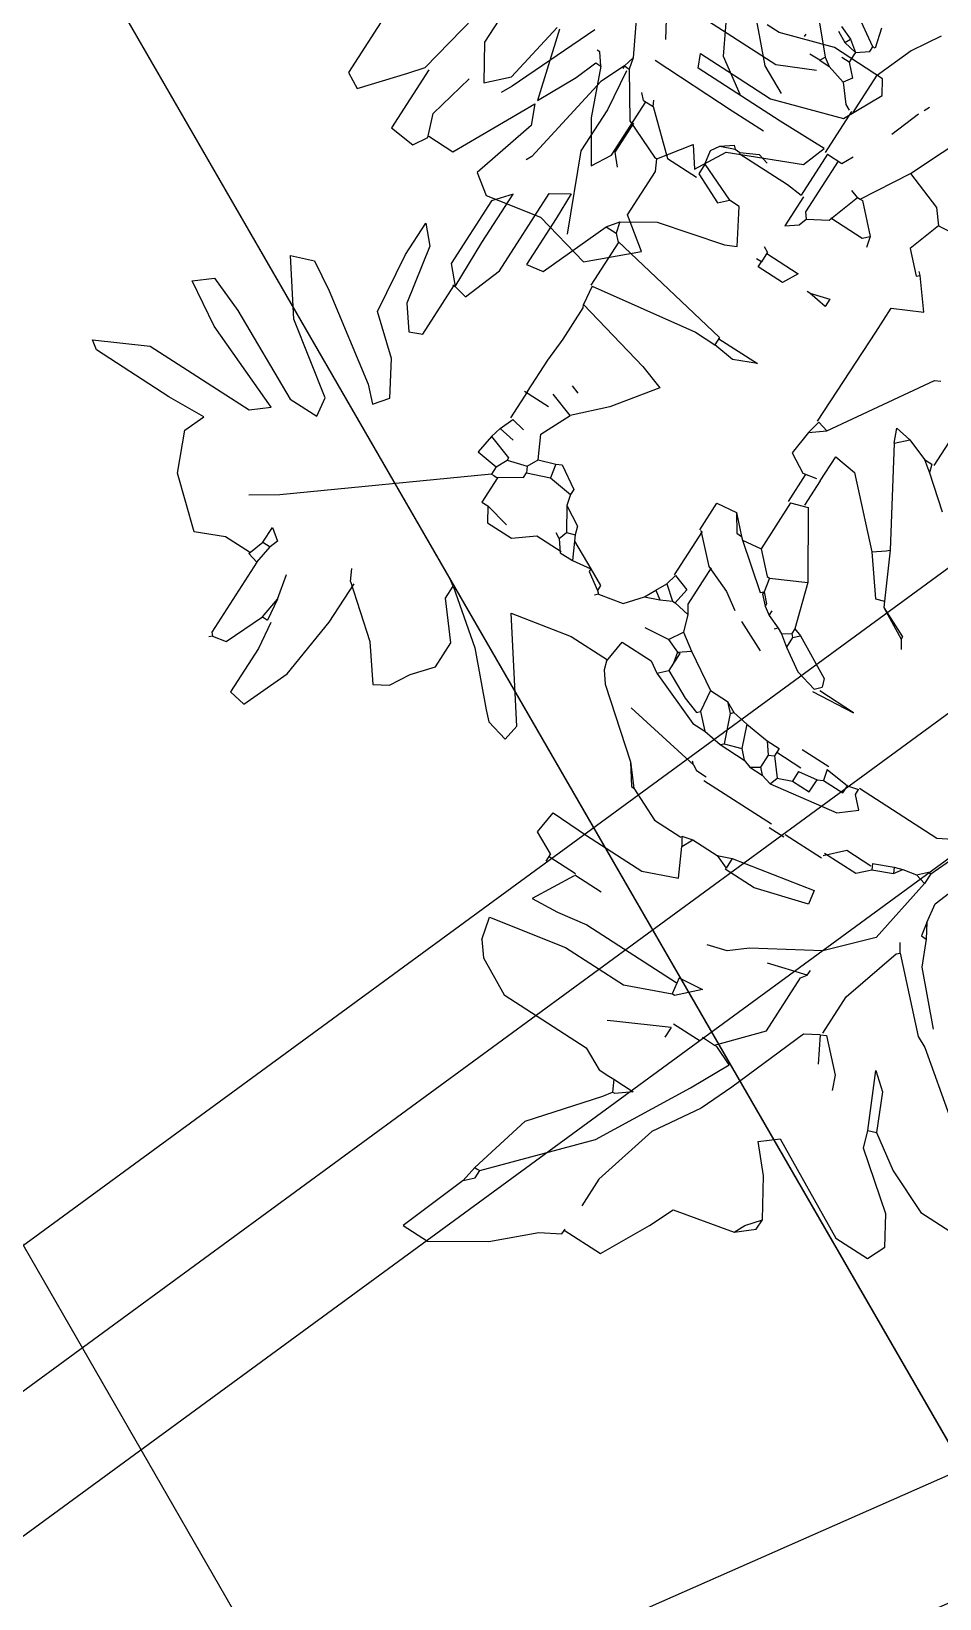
# Model space of a CAD drawing. Header units: metres. Extents: x 1769 to 3632, y 809 to 2652.
# Drawn here: x 2738.2393 to 2738.4332, y 1805.8209 to 1806.1554 of the extents above; entities that cross this region are included whole.
import ezdxf

# ---------------------------------------------------------------- set-up
doc = ezdxf.new("R2010")
doc.units = ezdxf.units.M
doc.header["$LTSCALE"] = 10
doc.linetypes.add('HIDDEN', pattern=[9.525, 6.35, -3.175])
for name, color, linetype in [('A-ELEV0', 7, 'Continuous'), ('A-FLOR-LEVL', 2, 'Continuous'), ('A-GLAZ', 150, 'Continuous'), ('A-PROJ+', 1, 'HIDDEN'), ('A_CRISTAL', 150, 'Continuous'), ('L-PLNT', 66, 'Continuous')]:
    doc.layers.add(name, color=color, linetype=linetype)

# ---------------------------------------------------------------- blocks, each defined once
blk = doc.blocks.new('*U445')
at = {"layer": 'A-GLAZ', "ltscale": 0.01}
for p, q in [((0.01799574, 0.000025), (0.01874531, 0.000025)), ((0.01799574, 0), (0.01874531, 0)), ((0.01874531, -0.000025), (0.01799574, -0.000025))]:
    blk.add_line(p, q, dxfattribs=at)
blk = doc.blocks.new('GARRA DE LEON')
at = {"layer": 'L-PLNT', "color": 65, "linetype": 'Continuous'}
for p, q in [((1270.3492, 335.3241), (1270.4072, 335.3531)), ((1270.4072, 335.3531), (1270.4279, 335.3406)), ((1270.4279, 335.3406), (1270.4279, 335.2578)), ((1270.2622, 335.3116), (1270.2975, 335.3241)), ((1270.2975, 335.3241), (1270.2964, 335.2495)), ((1270.3161, 335.2205), (1270.3492, 335.3241)), ((1270.2167, 335.2081), (1270.2622, 335.3116)), ((1270.2964, 335.2495), (1270.2964, 335.1087)), ((1270.3616, 335.1998), (1270.3865, 335.2537)), ((1270.4279, 335.2578), (1270.403, 335.1791)), ((1270.2716, 335.1833), (1270.2716, 335.2371)), ((1270.1712, 335.1833), (1270.2167, 335.2081)), ((1270.3161, 335.1667), (1270.3161, 335.2205)), ((1269.9724, 335.1211), (1270.0304, 335.1833)), ((1270.0304, 335.1833), (1270.0635, 335.1377)), ((1270.2001, 335.1626), (1270.1712, 335.1833)), ((1270.2726, 335.0507), (1270.2716, 335.1833)), ((1270.3616, 335.059), (1270.3616, 335.1998)), ((1270.1546, 335.1294), (1270.2001, 335.1626)), ((1270.3161, 335.1004), (1270.3161, 335.1667)), ((1270.403, 335.1791), (1270.403, 335.1584)), ((1270.0635, 335.1377), (1270.138, 335.1377)), ((1270.138, 335.1377), (1270.1546, 335.1294)), ((1269.9931, 335.0342), (1269.9724, 335.1211)), ((1270.1546, 335.1253), (1270.1546, 335.1294)), ((1270.1794, 335.0673), (1270.1546, 335.1253)), ((1270.2964, 335.1087), (1270.3161, 335.1004)), ((1270.1049, 335.0311), (1269.9931, 335.0797)), ((1270.1297, 335.0735), (1270.1132, 335.088)), ((1270.1794, 335.0735), (1270.1297, 335.0735)), ((1270.2416, 335.0259), (1270.1794, 335.0673)), ((1269.9765, 334.9514), (1269.9931, 335.0342)), ((1270.1753, 335.0311), (1270.1049, 335.0311)), ((1270.2374, 335.0238), (1270.1753, 335.0311)), ((1270.2416, 335.0176), (1270.2416, 335.0259)), ((1270.2581, 335.0218), (1270.2416, 335.0259)), ((1270.2043, 335.0011), (1270.0593, 334.9762)), ((1270.2416, 335.0176), (1270.2043, 335.0011)), ((1270.2416, 335.0176), (1270.2374, 335.0176)), ((1270.2416, 335.0176), (1270.2581, 335.0218)), ((1270.312, 334.9928), (1270.2581, 335.0218)), ((1270.0593, 334.9762), (1270.0511, 334.9721)), ((1269.9972, 334.9224), (1269.9765, 334.9514)), ((1270.0966, 334.9514), (1269.9972, 334.9224)), ((1270.0034, 334.8768), (1270.1256, 334.9389)), ((1270.1256, 334.9389), (1270.0966, 334.9514)), ((1270.2622, 334.9534), (1270.1297, 334.8975)), ((1270.1297, 334.8975), (1270.1132, 334.8892)), ((1270.0034, 334.8354), (1270.0034, 334.8768)), ((1269.9807, 334.823), (1270.0014, 334.8354)), ((1269.9848, 334.7836), (1269.9807, 334.823)), ((1270.0014, 334.8354), (1270.0345, 334.823)), ((1270.0345, 334.823), (1270.1049, 334.8395)), ((1270.0842, 334.7774), (1270.2084, 334.8023)), ((1270.0842, 334.7836), (1269.9848, 334.7836)), ((1270.0635, 334.7609), (1270.0842, 334.7774)), ((1270.0055, 334.7112), (1270.0635, 334.7609)), ((1270.0179, 334.6884), (1270.0055, 334.7112)), ((1270.1877, 334.6884), (1270.0179, 334.6884)), ((1270.2416, 334.2681), (1270.2416, 334.326)), ((1270.2705, 334.2018), (1270.2416, 334.2681)), ((1270.1442, 334.2391), (1270.1712, 334.2515)), ((1270.1442, 334.1852), (1270.1442, 334.2391)), ((1270.1712, 334.2515), (1270.2126, 334.2266)), ((1270.2126, 334.2266), (1270.2747, 334.148)), ((1270.4445, 334.1438), (1270.3782, 334.2308)), ((1270.3037, 334.1521), (1270.2705, 334.2018)), ((1270.2208, 334.0403), (1270.1442, 334.1852)), ((1270.2747, 334.148), (1270.2995, 334.1397)), ((1270.2995, 334.1397), (1270.3037, 334.1521)), ((1270.3575, 334.1273), (1270.3037, 334.1521)), ((1270.4528, 334.1273), (1270.4445, 334.1438)), ((1270.4528, 334.1273), (1270.4445, 334.1438)), ((1270.2995, 334.1397), (1270.3782, 334.1024)), ((1270.3782, 334.1024), (1270.3575, 334.1273)), ((1270.5397, 334.0403), (1270.4528, 334.1273)), ((1270.5397, 334.0776), (1270.4735, 334.1397)), ((1270.0718, 334.0569), (1270.0925, 334.0817)), ((1270.0883, 334.0651), (1270.109, 334.0817)), ((1270.0925, 334.0817), (1270.109, 334.0817)), ((1270.109, 334.0817), (1270.1629, 334.0486)), ((1270.577, 334.061), (1270.5397, 334.0776)), ((1270.0511, 333.9657), (1270.0718, 334.0569)), ((1270.0718, 334.0569), (1270.0883, 334.0651)), ((1270.341, 334.0569), (1270.3202, 334.0651)), ((1270.3824, 334.0154), (1270.341, 334.0569)), ((1270.5977, 334.0486), (1270.577, 334.061)), ((1270.577, 334.0527), (1270.577, 334.061)), ((1270.5977, 334.0486), (1270.577, 334.0527)), ((1270.6267, 334.0444), (1270.6971, 334.0693)), ((1270.1629, 334.0486), (1270.2001, 334.0154)), ((1270.2001, 334.0154), (1270.2208, 334.0403)), ((1270.3782, 334.0072), (1270.341, 334.0279)), ((1270.4445, 334.0092), (1270.5356, 334.0361)), ((1270.5356, 334.0361), (1270.5397, 334.0403)), ((1270.5397, 334.0403), (1270.5522, 334.032)), ((1270.5977, 334.0486), (1270.6267, 334.0444)), ((1270.6598, 334.0154), (1270.7095, 334.0361)), ((1270.7075, 333.9947), (1270.7261, 334.0279)), ((1270.3782, 334.0072), (1270.3658, 333.9865)), ((1270.3782, 334.0072), (1270.3824, 334.0154)), ((1270.3824, 334.0092), (1270.4445, 334.0092)), ((1270.6432, 334.0154), (1270.5397, 333.9989)), ((1270.6474, 333.9989), (1270.6432, 334.0154)), ((1270.6598, 334.0154), (1270.6432, 334.0154)), ((1270.6474, 333.9989), (1270.6598, 334.0113)), ((1270.6598, 334.0113), (1270.6598, 334.0154)), ((1270.3658, 333.9865), (1270.2457, 333.9409)), ((1270.5397, 333.9989), (1270.4818, 333.945)), ((1270.6432, 333.9782), (1270.6474, 333.9989)), ((1270.7075, 333.8622), (1270.7075, 333.9947)), ((1270.0138, 333.9492), (1270.0511, 333.9657)), ((1270.6184, 333.9409), (1270.6308, 333.9699)), ((1270.6267, 333.9368), (1270.6391, 333.9657)), ((1270.6308, 333.9699), (1270.6432, 333.9782)), ((1270.6391, 333.9657), (1270.6308, 333.9699)), ((1270.6391, 333.9657), (1270.6432, 333.9782)), ((1269.9413, 333.9119), (1270.0138, 333.9492)), ((1270.2457, 333.9409), (1270.196, 333.9202)), ((1270.283, 333.8871), (1270.341, 333.9388)), ((1270.341, 333.9388), (1270.432, 333.9388)), ((1270.4403, 333.945), (1270.4238, 333.8871)), ((1270.4818, 333.945), (1270.4279, 333.8539)), ((1270.432, 333.9388), (1270.4403, 333.945)), ((1270.4403, 333.945), (1270.4486, 333.945)), ((1270.6018, 333.9243), (1270.6184, 333.9409)), ((1270.6267, 333.9368), (1270.6184, 333.9409)), ((1270.196, 333.9202), (1270.1297, 333.8788)), ((1270.2126, 333.8912), (1270.2705, 333.9202)), ((1270.2705, 333.9202), (1270.283, 333.8912)), ((1270.6018, 333.8705), (1270.6018, 333.9243)), ((1270.6225, 333.8953), (1270.6225, 333.9368)), ((1269.9413, 333.8498), (1269.9413, 333.9119)), ((1270.5977, 333.8705), (1270.6225, 333.8953)), ((1270.1297, 333.8788), (1270.0304, 333.8519)), ((1270.0759, 333.8167), (1270.2126, 333.8912)), ((1270.283, 333.8871), (1270.283, 333.8912)), ((1270.283, 333.8664), (1270.283, 333.8871)), ((1270.283, 333.8664), (1270.283, 333.8871)), ((1270.5273, 333.8912), (1270.5045, 333.8125)), ((1270.5232, 333.7628), (1270.548, 333.8871)), ((1270.548, 333.8871), (1270.5273, 333.8912)), ((1270.5936, 333.8084), (1270.5936, 333.8705)), ((1270.6598, 333.8539), (1270.6805, 333.8788)), ((1270.6805, 333.8788), (1270.6971, 333.8622)), ((1269.9185, 333.8208), (1269.9351, 333.8498)), ((1269.9351, 333.8498), (1269.9434, 333.8498)), ((1270.0304, 333.8519), (1269.9848, 333.8519)), ((1270.2768, 333.8208), (1270.2768, 333.8664)), ((1270.4279, 333.8539), (1270.4072, 333.8291)), ((1270.6432, 333.7504), (1270.6598, 333.8539)), ((1270.6971, 333.8622), (1270.7053, 333.8622)), ((1270.7012, 333.8457), (1270.7053, 333.8622)), ((1270.1629, 333.8249), (1270.1463, 333.8042)), ((1270.1629, 333.7918), (1270.1629, 333.8249)), ((1270.341, 333.8291), (1270.312, 333.8001)), ((1270.3368, 333.7918), (1270.341, 333.8291)), ((1270.4072, 333.8291), (1270.3989, 333.8001)), ((1270.6888, 333.8125), (1270.6888, 333.8457)), ((1270.6888, 333.8457), (1270.7012, 333.8457)), ((1270.7053, 333.8084), (1270.7012, 333.8457)), ((1269.8689, 333.767), (1269.9185, 333.8208)), ((1269.9475, 333.7007), (1270.0759, 333.8167)), ((1270.1463, 333.8042), (1270.1463, 333.8001)), ((1270.2705, 333.8208), (1270.2333, 333.7463)), ((1270.2705, 333.8208), (1270.254, 333.8208)), ((1270.5045, 333.8125), (1270.5045, 333.7628)), ((1270.5894, 333.7835), (1270.5894, 333.8084)), ((1270.5894, 333.7835), (1270.5894, 333.8084)), ((1270.6639, 333.7753), (1270.6639, 333.8042)), ((1270.6639, 333.8042), (1270.6847, 333.8042)), ((1270.6805, 333.7753), (1270.6847, 333.8042)), ((1270.6847, 333.8042), (1270.6888, 333.8125)), ((1270.7053, 333.8084), (1270.6888, 333.8125)), ((1270.7095, 333.8084), (1270.7095, 333.7628)), ((1270.9207, 333.796), (1270.9083, 333.8042)), ((1270.0428, 333.7173), (1270.1339, 333.7918)), ((1270.1339, 333.7918), (1270.1463, 333.8001)), ((1270.1629, 333.7918), (1270.1463, 333.8001)), ((1270.1629, 333.7835), (1270.1629, 333.7918)), ((1270.1629, 333.767), (1270.1629, 333.7835)), ((1270.1629, 333.767), (1270.1629, 333.7835)), ((1270.285, 333.7297), (1270.312, 333.796)), ((1270.312, 333.8001), (1270.312, 333.796)), ((1270.3368, 333.7918), (1270.312, 333.796)), ((1270.329, 333.6386), (1270.329, 333.7918)), ((1270.5956, 333.6676), (1270.5956, 333.7835)), ((1270.7882, 333.7297), (1270.7944, 333.796)), ((1270.7944, 333.796), (1270.7944, 333.738)), ((1270.9456, 333.7504), (1270.9207, 333.796)), ((1270.9249, 333.796), (1270.9207, 333.796)), ((1270.9456, 333.7504), (1270.9249, 333.796)), ((1269.8212, 333.6924), (1269.8689, 333.767)), ((1270.1794, 333.7338), (1270.1629, 333.767)), ((1270.5149, 333.7421), (1270.5066, 333.7628)), ((1270.5232, 333.7628), (1270.5066, 333.7628)), ((1270.5149, 333.7421), (1270.5232, 333.7628)), ((1270.6557, 333.7545), (1270.6639, 333.7753)), ((1270.6805, 333.7753), (1270.6639, 333.7753)), ((1270.6867, 333.7338), (1270.6867, 333.7753)), ((1270.2333, 333.7463), (1270.2291, 333.738)), ((1270.5149, 333.7007), (1270.5149, 333.7421)), ((1270.6432, 333.7504), (1270.6557, 333.7545)), ((1270.6474, 333.7338), (1270.6432, 333.7504)), ((1270.6805, 333.7338), (1270.6557, 333.7545)), ((1270.7923, 333.7297), (1270.8006, 333.738)), ((1270.813, 333.7338), (1270.8006, 333.738)), ((1270.9538, 333.7463), (1270.9456, 333.7504)), ((1270.9497, 333.7338), (1270.9538, 333.7463)), ((1271.0201, 333.7131), (1270.9538, 333.7463)), ((1271.1443, 333.7007), (1271.1071, 333.7463)), ((1269.9475, 333.6924), (1270.0428, 333.7173)), ((1270.1794, 333.593), (1270.1794, 333.7338)), ((1270.285, 333.6303), (1270.285, 333.7297)), ((1270.4372, 333.6634), (1270.4569, 333.7131)), ((1270.4569, 333.7131), (1270.4983, 333.6924)), ((1270.6474, 333.7131), (1270.6474, 333.7338)), ((1270.6557, 333.7256), (1270.6474, 333.7338)), ((1270.6474, 333.7131), (1270.6557, 333.7256)), ((1270.6515, 333.7007), (1270.6474, 333.7131)), ((1270.6764, 333.7256), (1270.6557, 333.7256)), ((1270.6764, 333.7256), (1270.6805, 333.7338)), ((1270.6929, 333.7131), (1270.6764, 333.7256)), ((1270.6929, 333.7338), (1270.6805, 333.7338)), ((1270.6929, 333.7131), (1270.6929, 333.7338)), ((1270.6971, 333.6759), (1270.6929, 333.7131)), ((1270.8006, 333.6966), (1270.7923, 333.7297)), ((1270.8462, 333.6717), (1270.813, 333.7338)), ((1271.0035, 333.6924), (1270.9497, 333.7338)), ((1271.0159, 333.709), (1271.0201, 333.7131)), ((1271.1526, 333.6345), (1271.0201, 333.7131)), ((1269.8212, 333.651), (1269.8212, 333.6924)), ((1269.9227, 333.6883), (1269.9351, 333.7007)), ((1269.9227, 333.6883), (1269.9475, 333.6924)), ((1269.9351, 333.7007), (1269.9475, 333.7007)), ((1269.9475, 333.6966), (1269.9475, 333.7007)), ((1269.9475, 333.6924), (1269.9475, 333.6966)), ((1270.4983, 333.6924), (1270.5149, 333.7007)), ((1270.5107, 333.6841), (1270.4983, 333.6924)), ((1270.5107, 333.6841), (1270.5149, 333.7007)), ((1270.6515, 333.6593), (1270.6515, 333.7007)), ((1270.6639, 333.6883), (1270.6515, 333.7007)), ((1270.8213, 333.6634), (1270.8006, 333.6966)), ((1271.0035, 333.6924), (1271.0159, 333.709)), ((1271.0864, 333.6096), (1271.0035, 333.6924)), ((1271.1568, 333.6841), (1271.1443, 333.7007)), ((1271.1568, 333.6966), (1271.1443, 333.7007)), ((1271.1568, 333.7007), (1271.2561, 333.7007)), ((1271.1568, 333.6841), (1271.1568, 333.6966)), ((1269.9227, 333.6883), (1269.8212, 333.651)), ((1270.5087, 333.6386), (1270.5087, 333.6841)), ((1270.6018, 333.651), (1270.6018, 333.6676)), ((1270.6018, 333.651), (1270.6018, 333.6676)), ((1270.6557, 333.6634), (1270.6639, 333.6883)), ((1270.6971, 333.6759), (1270.6639, 333.6883)), ((1270.7012, 333.651), (1270.6971, 333.6759)), ((1270.8379, 333.6634), (1270.8462, 333.6717)), ((1270.8503, 333.6593), (1270.8462, 333.6717)), ((1271.1692, 333.651), (1271.1568, 333.6841)), ((1270.4372, 333.5682), (1270.4372, 333.6634)), ((1270.606, 333.6427), (1270.6018, 333.651)), ((1270.6515, 333.6593), (1270.6557, 333.6634)), ((1270.6557, 333.6303), (1270.6515, 333.6593)), ((1270.6971, 333.6469), (1270.6557, 333.6634)), ((1270.6971, 333.6469), (1270.7012, 333.651)), ((1270.7095, 333.6345), (1270.6971, 333.6469)), ((1270.7095, 333.6345), (1270.7012, 333.651)), ((1270.8337, 333.6469), (1270.8213, 333.6634)), ((1270.8379, 333.6634), (1270.8213, 333.6634)), ((1270.8337, 333.6469), (1270.842, 333.6593)), ((1270.8379, 333.6386), (1270.8337, 333.6469)), ((1270.842, 333.6593), (1270.8379, 333.6634)), ((1270.8503, 333.6593), (1270.842, 333.6593)), ((1270.9166, 333.6386), (1270.8503, 333.6593)), ((1271.1526, 333.6345), (1271.1692, 333.651)), ((1271.1733, 333.6262), (1271.1692, 333.651)), ((1270.2622, 333.5144), (1270.285, 333.6303)), ((1270.3213, 333.593), (1270.329, 333.6386)), ((1270.3803, 333.5848), (1270.3803, 333.6303)), ((1270.5314, 333.5889), (1270.5087, 333.6386)), ((1270.606, 333.6427), (1270.6267, 333.5226)), ((1270.606, 333.6427), (1270.6101, 333.6386)), ((1270.6557, 333.6096), (1270.6557, 333.6303)), ((1270.6764, 333.6096), (1270.6557, 333.6303)), ((1270.7095, 333.6055), (1270.7095, 333.6345)), ((1270.8172, 333.5889), (1270.7965, 333.6345)), ((1270.8379, 333.6386), (1270.8337, 333.6345)), ((1270.8462, 333.6179), (1270.8379, 333.6386)), ((1270.8917, 333.5889), (1270.9166, 333.6386)), ((1271.0077, 333.5806), (1270.9166, 333.6386)), ((1271.1153, 333.5433), (1271.2603, 333.6345)), ((1271.1526, 333.6345), (1271.1733, 333.6262)), ((1271.2603, 333.6345), (1271.2644, 333.6427)), ((1270.6888, 333.5268), (1270.6557, 333.6096)), ((1270.6722, 333.6055), (1270.6764, 333.6096)), ((1270.6805, 333.5806), (1270.6722, 333.6055)), ((1270.7095, 333.6055), (1270.6764, 333.6096)), ((1270.7426, 333.5516), (1270.7095, 333.6055)), ((1270.8545, 333.6055), (1270.8462, 333.6179)), ((1270.8462, 333.6179), (1270.8545, 333.6179)), ((1270.8586, 333.6055), (1270.8545, 333.6055)), ((1270.8669, 333.593), (1270.8545, 333.6055)), ((1270.871, 333.593), (1270.8586, 333.6055)), ((1271.0905, 333.5744), (1271.0864, 333.6096)), ((1270.2084, 333.5392), (1270.1794, 333.593)), ((1270.3182, 333.5516), (1270.3213, 333.593)), ((1270.3782, 333.5848), (1270.3182, 333.5516)), ((1270.3824, 333.5392), (1270.3824, 333.5848)), ((1270.5604, 333.5641), (1270.5314, 333.5889)), ((1270.5314, 333.5848), (1270.5314, 333.5889)), ((1270.5604, 333.5641), (1270.5314, 333.5848)), ((1270.7012, 333.5392), (1270.6805, 333.5806)), ((1270.8669, 333.5889), (1270.871, 333.593)), ((1270.871, 333.593), (1270.8669, 333.593)), ((1270.9166, 333.5268), (1270.8669, 333.5889)), ((1270.8917, 333.5889), (1270.871, 333.593)), ((1270.8917, 333.5848), (1270.8917, 333.5889)), ((1270.9207, 333.5558), (1270.8917, 333.5848)), ((1270.9994, 333.5558), (1271.0077, 333.5806)), ((1270.4383, 333.5102), (1270.4372, 333.5682)), ((1270.635, 333.4729), (1270.5604, 333.5641)), ((1270.842, 333.5475), (1270.8255, 333.5723)), ((1270.9166, 333.5268), (1270.9207, 333.5558)), ((1270.9994, 333.5558), (1270.9207, 333.5558)), ((1271.0491, 333.5744), (1271.0077, 333.5744)), ((1271.0449, 333.5475), (1271.0491, 333.5682)), ((1271.0491, 333.5744), (1271.0905, 333.5744)), ((1271.3141, 333.5257), (1271.3348, 333.5682)), ((1271.3348, 333.5682), (1271.3763, 333.5351)), ((1271.4508, 333.5185), (1271.4549, 333.5558)), ((1270.2291, 333.5226), (1270.2084, 333.5392)), ((1270.2291, 333.5226), (1270.2084, 333.5392)), ((1270.3865, 333.5392), (1270.3741, 333.5392)), ((1270.3865, 333.5392), (1270.403, 333.5061)), ((1270.6888, 333.5268), (1270.7012, 333.5392)), ((1270.7136, 333.5392), (1270.7012, 333.5392)), ((1270.7302, 333.5351), (1270.7136, 333.5392)), ((1270.7302, 333.5392), (1270.7136, 333.5392)), ((1270.7302, 333.5351), (1270.7426, 333.5516)), ((1270.7302, 333.5351), (1270.7302, 333.5392)), ((1270.7385, 333.5144), (1270.7302, 333.5351)), ((1270.7592, 333.5268), (1270.7426, 333.5516)), ((1270.8586, 333.5061), (1270.842, 333.5475)), ((1271.0449, 333.5516), (1270.9994, 333.5516)), ((1271.0615, 333.5185), (1271.0449, 333.5475)), ((1271.0988, 333.5226), (1271.1153, 333.5433)), ((1271.1195, 333.5268), (1271.1153, 333.5433)), ((1271.3721, 333.5309), (1271.3763, 333.5351)), ((1271.4011, 333.5019), (1271.3721, 333.5309)), ((1271.3763, 333.5351), (1271.3804, 333.5309)), ((1270.2291, 333.5226), (1270.2622, 333.5144)), ((1270.403, 333.5061), (1270.4383, 333.5102)), ((1270.6992, 333.5102), (1270.6888, 333.5268)), ((1270.6992, 333.4605), (1270.6992, 333.5102)), ((1270.7385, 333.5144), (1270.7343, 333.4771)), ((1270.7385, 333.5144), (1270.7592, 333.5268)), ((1270.7841, 333.5185), (1270.7592, 333.5268)), ((1270.7882, 333.4937), (1270.7841, 333.5185)), ((1270.7965, 333.5102), (1270.7841, 333.5185)), ((1270.8586, 333.5102), (1270.7965, 333.5102)), ((1270.9207, 333.5226), (1270.9166, 333.5268)), ((1270.9207, 333.5144), (1270.9207, 333.5226)), ((1270.9456, 333.4978), (1270.9207, 333.5226)), ((1270.9456, 333.4978), (1270.9207, 333.5144)), ((1271.0988, 333.5226), (1271.0615, 333.5185)), ((1271.0988, 333.5226), (1271.1195, 333.5268)), ((1271.1195, 333.5247), (1271.2727, 333.5257)), ((1271.2727, 333.5257), (1271.3141, 333.5257)), ((1271.4508, 333.5185), (1271.4011, 333.5019)), ((1271.4715, 333.5019), (1271.4508, 333.5185)), ((1271.4922, 333.444), (1271.6454, 333.5102)), ((1270.7799, 333.4729), (1270.7882, 333.4895)), ((1270.813, 333.4978), (1270.7882, 333.4937)), ((1270.7882, 333.4895), (1270.7882, 333.4937)), ((1270.8047, 333.4688), (1270.7882, 333.4895)), ((1270.8213, 333.4729), (1270.813, 333.4978)), ((1270.8959, 333.4688), (1270.8586, 333.5061)), ((1270.9414, 333.4667), (1270.9456, 333.4978)), ((1271.4922, 333.444), (1271.4715, 333.5019)), ((1270.6515, 333.4605), (1270.635, 333.4729)), ((1270.6515, 333.4605), (1270.635, 333.4729)), ((1270.7716, 333.4522), (1270.7799, 333.4729)), ((1270.7882, 333.4605), (1270.7799, 333.4729)), ((1270.7882, 333.4605), (1270.8047, 333.4688)), ((1270.8047, 333.4688), (1270.8213, 333.4729)), ((1270.8959, 333.4709), (1270.8213, 333.4709)), ((1270.8959, 333.4667), (1270.9414, 333.4667)), ((1270.6639, 333.4564), (1270.6515, 333.4605)), ((1270.6639, 333.4564), (1270.6992, 333.4605)), ((1270.666, 333.3943), (1270.666, 333.4564)), ((1270.7468, 333.4315), (1270.7716, 333.4522)), ((1270.7716, 333.4522), (1270.7882, 333.4605)), ((1271.2769, 333.444), (1271.2644, 333.444)), ((1271.2644, 333.444), (1271.2686, 333.415)), ((1271.2686, 333.415), (1271.2769, 333.444)), ((1271.3845, 333.444), (1271.368, 333.4481)), ((1271.3763, 333.4357), (1271.3845, 333.444)), ((1271.4218, 333.4067), (1271.3845, 333.444)), ((1271.4218, 333.4025), (1271.4922, 333.444)), ((1270.7385, 333.3943), (1270.7468, 333.4315)), ((1271.3763, 333.3818), (1271.3763, 333.4357)), ((1270.49, 333.3943), (1270.5149, 333.3984)), ((1270.5149, 333.3984), (1270.6474, 333.3032)), ((1271.1423, 333.4067), (1271.1278, 333.3736)), ((1271.1423, 333.3404), (1271.1423, 333.4067)), ((1271.2686, 333.415), (1271.2686, 333.4108)), ((1271.3721, 333.3818), (1271.4218, 333.3984)), ((1271.4218, 333.4025), (1271.4218, 333.4067)), ((1271.4218, 333.3984), (1271.4218, 333.4025)), ((1271.4218, 333.3984), (1271.4259, 333.386)), ((1271.5253, 333.3901), (1271.5709, 333.4067)), ((1271.5792, 333.4108), (1271.5874, 333.415)), ((1270.4983, 333.3611), (1270.49, 333.3943)), ((1270.6474, 333.3032), (1270.666, 333.3943)), ((1270.7385, 333.3943), (1270.7343, 333.3901)), ((1270.7426, 333.3901), (1270.7385, 333.3943)), ((1270.7509, 333.3901), (1270.7426, 333.3901)), ((1270.7592, 333.3653), (1270.7426, 333.3901)), ((1270.7633, 333.3653), (1270.7509, 333.3901)), ((1271.1278, 333.3736), (1271.1319, 333.3404)), ((1271.2831, 333.386), (1271.2603, 333.3736)), ((1271.2603, 333.3736), (1271.2603, 333.3321)), ((1271.2831, 333.3321), (1271.2831, 333.386)), ((1271.3555, 333.3529), (1271.3721, 333.3818)), ((1271.6827, 333.3736), (1271.6413, 333.3487)), ((1270.5107, 333.3487), (1270.4983, 333.3611)), ((1270.5107, 333.3487), (1270.4983, 333.3611)), ((1270.7592, 333.3363), (1270.7633, 333.3653)), ((1270.7633, 333.3653), (1270.7592, 333.3653)), ((1270.7841, 333.3239), (1270.7633, 333.3653)), ((1271.3431, 333.3487), (1271.3555, 333.3529)), ((1271.3638, 333.3466), (1271.3555, 333.3529)), ((1271.4508, 333.3529), (1271.4674, 333.3611)), ((1271.4508, 333.328), (1271.4508, 333.3529)), ((1270.577, 333.2866), (1270.5107, 333.3487)), ((1270.7592, 333.3156), (1270.7592, 333.3363)), ((1270.7841, 333.3239), (1270.7592, 333.3363)), ((1271.1319, 333.3073), (1271.1319, 333.3404)), ((1271.1443, 333.3404), (1271.1319, 333.3404)), ((1271.1816, 333.1417), (1271.1443, 333.3404)), ((1271.2603, 333.3321), (1271.2686, 333.3321)), ((1271.2851, 333.3321), (1271.2686, 333.3321)), ((1271.2686, 333.3321), (1271.2686, 333.3239)), ((1271.2851, 333.3321), (1271.2893, 333.3239)), ((1271.3307, 333.3321), (1271.3431, 333.3487)), ((1271.3804, 333.3321), (1271.3307, 333.3321)), ((1271.4508, 333.3466), (1271.3638, 333.3466)), ((1271.4508, 333.328), (1271.3804, 333.328)), ((1271.3825, 333.3032), (1271.3804, 333.328)), ((1271.6413, 333.3487), (1271.5833, 333.3259)), ((1270.7758, 333.3032), (1270.7592, 333.3156)), ((1270.7613, 333.2742), (1270.7613, 333.3156)), ((1270.7758, 333.3032), (1270.7882, 333.3073)), ((1270.7923, 333.3197), (1270.7841, 333.3239)), ((1270.7882, 333.3073), (1270.7923, 333.3197)), ((1270.8213, 333.2866), (1270.7882, 333.3073)), ((1270.8047, 333.3156), (1270.7923, 333.3197)), ((1270.8213, 333.2866), (1270.8047, 333.3156)), ((1271.0367, 333.3073), (1270.9745, 333.2617)), ((1271.0491, 333.27), (1271.0367, 333.3073)), ((1271.1071, 333.1458), (1271.1319, 333.3073)), ((1271.5212, 333.3239), (1271.4508, 333.3239)), ((1271.5833, 333.3259), (1271.5212, 333.3259)), ((1271.5253, 333.3114), (1271.5212, 333.3197)), ((1271.5502, 333.2907), (1271.5253, 333.3114)), ((1270.635, 333.2121), (1270.577, 333.2866)), ((1270.7758, 333.3032), (1270.7799, 333.2949)), ((1270.8379, 333.2825), (1270.8213, 333.2866)), ((1270.8462, 333.2825), (1270.8379, 333.2825)), ((1270.842, 333.2452), (1270.8379, 333.2825)), ((1270.8669, 333.2493), (1270.8462, 333.2825)), ((1271.2603, 333.2742), (1271.2686, 333.2907)), ((1271.2686, 333.2907), (1271.3183, 333.2617)), ((1271.3825, 333.2203), (1271.3825, 333.3032)), ((1271.5626, 333.299), (1271.5502, 333.2907)), ((1271.5584, 333.2617), (1271.5502, 333.2907)), ((1271.5792, 333.2825), (1271.5626, 333.299)), ((1271.5916, 333.2825), (1271.5792, 333.2825)), ((1271.5792, 333.2825), (1271.5792, 333.27)), ((1271.5957, 333.2825), (1271.5916, 333.2825)), ((1271.5957, 333.2825), (1271.6082, 333.299)), ((1271.5999, 333.2617), (1271.5957, 333.2825)), ((1271.6082, 333.2659), (1271.5957, 333.2825)), ((1271.6082, 333.299), (1271.6164, 333.299)), ((1271.6454, 333.2949), (1271.6164, 333.3032)), ((1271.6164, 333.3032), (1271.6164, 333.299)), ((1271.6164, 333.299), (1271.6454, 333.2535)), ((1270.7385, 333.2452), (1270.7613, 333.2742)), ((1270.9745, 333.2617), (1270.9331, 333.2203)), ((1271.0781, 333.1499), (1271.0491, 333.27)), ((1271.2354, 333.1748), (1271.2603, 333.2742)), ((1271.3183, 333.2617), (1271.3183, 333.2452)), ((1271.397, 333.2452), (1271.3928, 333.2617)), ((1271.5584, 333.2452), (1271.5584, 333.2617)), ((1271.5667, 333.2493), (1271.5584, 333.2617)), ((1271.5999, 333.2617), (1271.6082, 333.2659)), ((1271.6082, 333.2452), (1271.5999, 333.2617)), ((1271.6164, 333.2452), (1271.6082, 333.2659)), ((1270.4942, 333.2286), (1270.5232, 333.2535)), ((1270.5232, 333.2535), (1270.5646, 333.2535)), ((1270.5646, 333.2535), (1270.6143, 333.2121)), ((1270.7385, 333.2038), (1270.7385, 333.2452)), ((1270.8296, 333.2121), (1270.842, 333.2452)), ((1270.8627, 333.241), (1270.842, 333.2452)), ((1270.8545, 333.2162), (1270.8627, 333.241)), ((1270.8627, 333.241), (1270.8669, 333.2493)), ((1271.3059, 333.2328), (1271.3183, 333.2452)), ((1271.3431, 333.1872), (1271.3183, 333.2452)), ((1271.3845, 333.2203), (1271.397, 333.2452)), ((1271.5584, 333.2452), (1271.5667, 333.2493)), ((1271.5584, 333.2452), (1271.5584, 333.2286)), ((1271.6123, 333.2079), (1271.5667, 333.2493)), ((1270.4652, 333.2121), (1270.4942, 333.2286)), ((1270.7592, 333.1913), (1270.7509, 333.2286)), ((1270.8379, 333.2079), (1270.8545, 333.2162)), ((1270.8545, 333.2162), (1270.8876, 333.1996)), ((1270.8876, 333.1996), (1270.9331, 333.2203)), ((1270.9331, 333.2203), (1270.9456, 333.1831)), ((1271.3265, 333.1872), (1271.3059, 333.2328)), ((1271.3845, 333.2121), (1271.3845, 333.2203)), ((1271.5088, 333.1831), (1271.488, 333.2245)), ((1270.4528, 333.1913), (1270.4652, 333.2121)), ((1270.6143, 333.2121), (1270.635, 333.2121)), ((1270.635, 333.2121), (1270.6432, 333.1996)), ((1270.7592, 333.1913), (1270.7385, 333.2038)), ((1270.8006, 333.1789), (1270.8213, 333.2121)), ((1270.8213, 333.2121), (1270.8296, 333.2121)), ((1270.8379, 333.2079), (1270.8296, 333.2121)), ((1270.8296, 333.1789), (1270.8379, 333.2079)), ((1270.9704, 333.1996), (1270.9663, 333.2121)), ((1271.3763, 333.1913), (1271.3845, 333.2121)), ((1271.3763, 333.1913), (1271.3887, 333.2079)), ((1271.3887, 333.2079), (1271.3845, 333.2121)), ((1271.5792, 333.2079), (1271.575, 333.2079)), ((1270.5024, 333.1541), (1270.4528, 333.1913)), ((1270.8006, 333.1706), (1270.6101, 332.9304)), ((1270.7592, 333.181), (1270.7592, 333.1913)), ((1270.8006, 333.181), (1270.7592, 333.181)), ((1270.8006, 333.1748), (1270.8006, 333.1789)), ((1270.8006, 333.1706), (1270.8006, 333.1748)), ((1270.813, 333.1706), (1270.8006, 333.1706)), ((1270.813, 333.1706), (1270.8296, 333.1789)), ((1270.8172, 333.1375), (1270.813, 333.1706)), ((1270.8337, 333.1789), (1270.8296, 333.1789)), ((1270.8462, 333.1417), (1270.8337, 333.1789)), ((1270.8627, 333.1458), (1270.8586, 333.1706)), ((1270.8834, 333.1541), (1270.8793, 333.1748)), ((1270.9269, 333.1458), (1270.9269, 333.1872)), ((1271.2064, 333.1292), (1271.2354, 333.1748)), ((1271.3203, 333.1375), (1271.3203, 333.1872)), ((1271.3431, 333.1872), (1271.3265, 333.1872)), ((1271.3431, 333.1872), (1271.3638, 333.1831)), ((1271.3638, 333.1831), (1271.3763, 333.1913)), ((1271.488, 333.1251), (1271.4549, 333.1748)), ((1271.6496, 333.0505), (1271.5088, 333.1831)), ((1270.5604, 333.0837), (1270.5024, 333.1541)), ((1270.8627, 333.1458), (1270.8834, 333.1541)), ((1270.929, 333.1499), (1270.8834, 333.1499)), ((1270.929, 333.1499), (1270.9828, 333.1499)), ((1270.9828, 333.1499), (1271.0201, 333.152)), ((1271.0201, 333.152), (1271.0739, 333.152)), ((1271.0739, 333.152), (1271.0781, 333.1499)), ((1271.1071, 333.1458), (1271.0781, 333.1499)), ((1270.8462, 333.1417), (1270.8172, 333.1375)), ((1270.8462, 333.1417), (1270.8627, 333.1458)), ((1271.1816, 333.1437), (1271.1071, 333.1437)), ((1271.1899, 333.1334), (1271.1816, 333.1417)), ((1271.1899, 333.1168), (1271.1899, 333.1334)), ((1271.2064, 333.1292), (1271.1899, 333.1334)), ((1271.1899, 333.1168), (1271.2064, 333.1292)), ((1271.3721, 333.0795), (1271.3203, 333.1375)), ((1271.6413, 333.0423), (1271.488, 333.1251)), ((1271.0864, 333.0754), (1271.1899, 333.1168)), ((1270.3285, 333.0505), (1270.3989, 333.0795)), ((1270.3989, 333.0795), (1270.4942, 333.0899)), ((1270.4942, 333.0899), (1270.5604, 333.0899)), ((1270.5604, 333.0837), (1270.577, 333.0754)), ((1271.3721, 333.063), (1271.3721, 333.0795)), ((1271.3721, 333.0795), (1271.3804, 333.0754)), ((1271.0822, 333.0495), (1271.0864, 333.0754)), ((1271.252, 333.0505), (1271.281, 333.0671)), ((1271.281, 333.0671), (1271.3721, 333.0671)), ((1271.3721, 333.063), (1271.3804, 333.0547)), ((1270.3326, 333.0247), (1270.3285, 333.0505)), ((1271.1609, 333.0495), (1271.0822, 333.0495)), ((1271.2023, 333.0485), (1271.1609, 333.0495)), ((1271.1857, 333.0216), (1271.2023, 333.0485)), ((1271.31, 333.0133), (1271.252, 333.0505)), ((1271.5005, 333.0195), (1271.4632, 333.0423)), ((1270.4072, 333.0247), (1270.3326, 333.0247)), ((1270.4486, 333.0195), (1270.4072, 333.0247)), ((1270.4486, 333.005), (1270.4486, 333.0133)), ((1270.4818, 333.0091), (1270.4486, 333.0133)), ((1270.9953, 333.0009), (1271.0532, 333.0216)), ((1271.0532, 333.0216), (1271.1857, 333.0216)), ((1271.3804, 332.9843), (1271.31, 333.0133)), ((1270.3906, 332.9801), (1270.4486, 333.005)), ((1270.4486, 333.005), (1270.4818, 333.0091)), ((1270.4818, 333.0091), (1270.519, 333.0009)), ((1270.7923, 332.9719), (1270.813, 332.9884)), ((1270.813, 332.9884), (1270.8627, 332.9594)), ((1270.9994, 332.9801), (1270.9953, 333.0009)), ((1270.3865, 332.9594), (1270.3906, 332.9801)), ((1270.813, 332.9512), (1270.7923, 332.9719)), ((1270.9083, 332.9594), (1270.9166, 332.9781)), ((1270.9166, 332.9781), (1270.9994, 332.9781)), ((1270.9994, 332.9801), (1271.0739, 332.9781)), ((1271.0242, 332.9574), (1270.9994, 332.9801)), ((1270.9994, 332.976), (1270.9994, 332.9801)), ((1271.0739, 332.9781), (1271.1568, 332.9781)), ((1271.1568, 332.9781), (1271.1319, 332.9574)), ((1271.3473, 332.9636), (1271.3804, 332.976)), ((1271.3804, 332.9843), (1271.397, 332.9719)), ((1271.3804, 332.976), (1271.3804, 332.9843)), ((1271.397, 332.9719), (1271.397, 332.9677)), ((1270.3865, 332.9594), (1270.3824, 332.9553)), ((1270.3906, 332.9553), (1270.3865, 332.9594)), ((1270.5107, 332.9553), (1270.3906, 332.9553)), ((1270.5107, 332.9553), (1270.5397, 332.9594)), ((1270.5149, 332.9387), (1270.5107, 332.9553)), ((1270.5149, 332.9387), (1270.5397, 332.947)), ((1270.5522, 332.9636), (1270.5397, 332.9594)), ((1270.5397, 332.947), (1270.5397, 332.9594)), ((1270.5397, 332.947), (1270.5646, 332.947)), ((1270.5646, 332.947), (1270.5522, 332.9636)), ((1270.8959, 332.8311), (1270.813, 332.9512)), ((1270.8627, 332.9594), (1270.9083, 332.9056)), ((1270.9414, 332.9346), (1270.9083, 332.9594)), ((1271.1319, 332.9574), (1271.0242, 332.9574)), ((1271.2893, 332.9346), (1271.3473, 332.9636)), ((1270.5169, 332.9387), (1270.5169, 332.8973)), ((1270.6101, 332.9304), (1270.5853, 332.8932)), ((1271.0284, 332.918), (1270.9414, 332.9346)), ((1271.3928, 332.9056), (1271.2893, 332.9346)), ((1270.7343, 332.8683), (1270.7343, 332.9139)), ((1270.7343, 332.9139), (1270.7633, 332.9097)), ((1270.7633, 332.9097), (1270.8337, 332.8104)), ((1270.9083, 332.9056), (1270.9994, 332.8953)), ((1271.0532, 332.8953), (1271.0284, 332.918)), ((1271.2976, 332.8849), (1271.3928, 332.9015)), ((1270.5169, 332.8973), (1270.4983, 332.8559)), ((1270.9994, 332.8953), (1271.0532, 332.8953)), ((1271.2686, 332.8559), (1271.2976, 332.8849)), ((1270.4983, 332.8559), (1270.5563, 332.7896)), ((1270.8006, 332.7358), (1270.7343, 332.8683)), ((1271.3183, 332.8248), (1271.2686, 332.8559)), ((1270.6888, 332.8269), (1270.7095, 332.8518)), ((1270.7095, 332.8518), (1270.7633, 332.7192)), ((1270.9207, 332.7896), (1270.8959, 332.8311)), ((1270.6888, 332.6571), (1270.6888, 332.8269)), ((1270.8337, 332.8104), (1270.9083, 332.7565)), ((1271.3928, 332.8248), (1271.3183, 332.8248)), ((1270.5563, 332.7896), (1270.6143, 332.7648)), ((1270.9083, 332.7565), (1270.9207, 332.7896)), ((1270.6143, 332.7648), (1270.6453, 332.7772)), ((1270.6453, 332.7772), (1270.6422, 332.7192)), ((1270.6422, 332.7192), (1270.6422, 332.595)), ((1270.7633, 332.7192), (1270.8006, 332.6571)), ((1270.8213, 332.682), (1270.8006, 332.7358)), ((1270.8006, 332.6571), (1270.8213, 332.682)), ((1270.6515, 332.5826), (1270.6888, 332.6571)), ((1270.6422, 332.595), (1270.6515, 332.5826))]:
    blk.add_line(p, q, dxfattribs=at)
blk = doc.blocks.new('RPA')
at = {"layer": 'A-FLOR-LEVL', "ltscale": 0.01}
blk.add_line((2754.2964, 1815.74202), (2754.29646, 1812.19199), dxfattribs=at)
at = {"layer": 'A-PROJ+', "ltscale": 0.01}
blk.add_lwpolyline([(2754.14643, 1815.74218), (2754.29642, 1815.74218), (2754.29644, 1812.19183), (2754.14644, 1812.19183)], close=True, dxfattribs=at)
at = {"layer": 'A_CRISTAL', "lineweight": 5}
for p, xscale, yscale, zscale, rotation in [((2735.95966, 1810.41349), -1000.000000000006, 1000.000000000007, 1000.000000000006, 186.2159130037691), ((2735.95966, 1814.24995), 1000.00000000001, 1000.00000000001, 1000.00000000001, 353.7840869962308)]:
    blk.add_blockref('*U445', p, dxfattribs=dict(at, xscale=xscale, yscale=yscale, zscale=zscale, rotation=rotation))
at = {"layer": 'L-PLNT', "xscale": -0.1480433124992555, "yscale": 0.1480433124992555, "zscale": 0.1480433124992558, "rotation": 207.1846337181579}
for p in [(2564.44606, 1770.77914), (2564.42923, 1770.43687)]:
    blk.add_blockref('GARRA DE LEON', p, dxfattribs=at)

msp = doc.modelspace()

# ---------------------------------------------------------------- block references
at = {"layer": 'A-ELEV0', "ltscale": 0.01, "rotation": 29.99800635700696}
msp.add_blockref('RPA', (1259.184, -1140.7268), dxfattribs=at)

doc.saveas('drawing.dxf')
